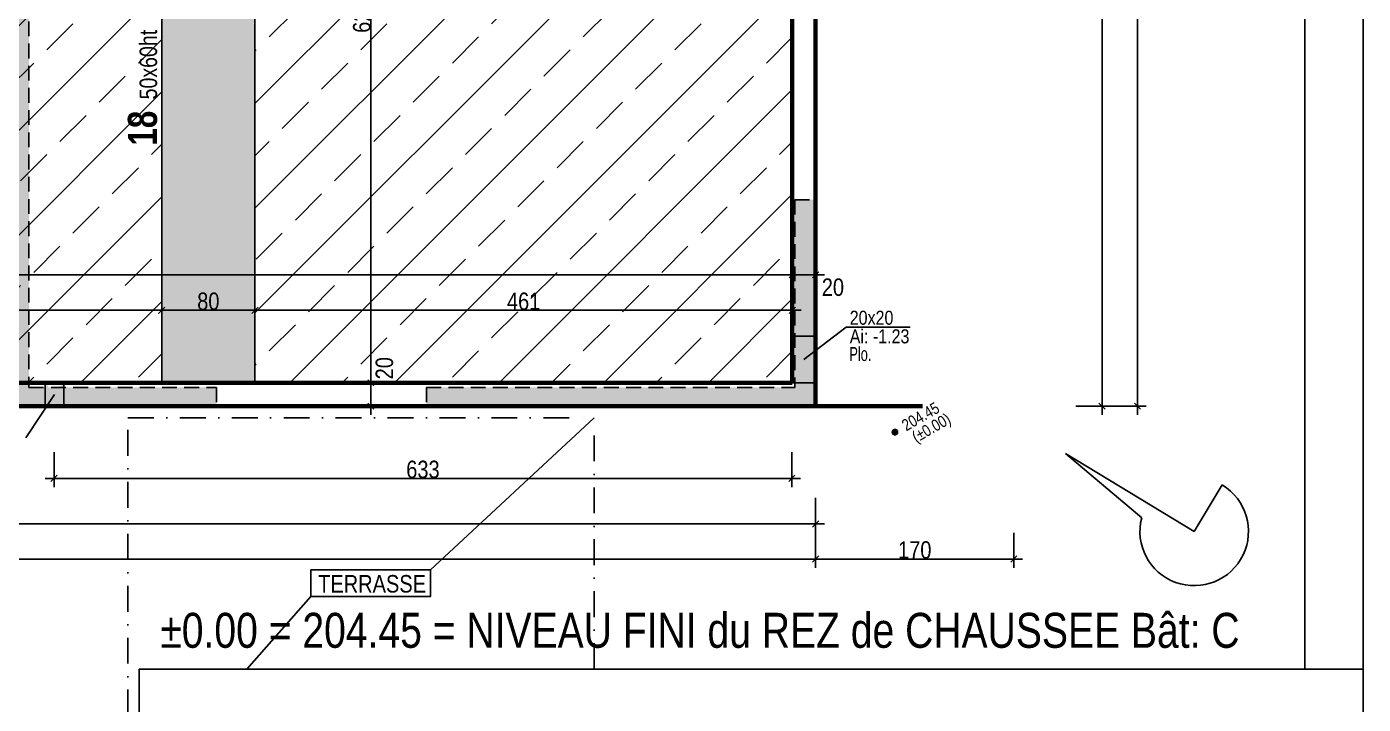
# Model space of a CAD drawing. Header units: centimetres. Extents: x 38820 to 82487, y -36363 to -12804.
# Drawn here: x 51743 to 52889, y -25268 to -24687 of the extents above; entities that cross this region are included whole.
import ezdxf
from ezdxf.enums import TextEntityAlignment as Align

# ---------------------------------------------------------------- set-up
doc = ezdxf.new("R2010")
doc.units = ezdxf.units.CM
doc.header["$LTSCALE"] = 0.5
doc.linetypes.add('CACHEX2', pattern=[19.05, 12.7, -6.35])
doc.linetypes.add('TIRETPT2', pattern=[12.7, 6.35, -3.175, 0, -3.175])
doc.layers.get('DEFPOINTS').update_dxf_attribs({"linetype": 'CONTINUOUS'})
for name, color, linetype in [('01-cartouche-cage A', 7, 'CONTINUOUS'), ('01_Cad_2', 5, 'CONTINUOUS'), ('01_cote_gen', 4, 'CONTINUOUS'), ('01_linteaux', 2, 'CONTINUOUS'), ('01_murs_sup', 2, 'CACHEX2'), ('01_poch_BN', 9, 'CONTINUOUS'), ('01_resv', 32, 'CONTINUOUS'), ('01_texte', 230, 'CONTINUOUS'), ('AA_COTES', 2, 'CONTINUOUS')]:
    doc.layers.add(name, color=color, linetype=linetype)
doc.layers.add('01_murs_coup', color=5, linetype='CONTINUOUS', lineweight=60)
doc.styles.add('Arial Narrow', font='ARIALN.TTF')
doc.styles.add('impact', font='impact.ttf')
doc.styles.add('MATTE_TXT', font='arial.ttf')
doc.styles.add('STYLE2', font='ARIALN.TTF')
doc.styles.add('stylemattecart', font='ARIALN.TTF')
doc.dimstyles.new('JB50', dxfattribs={"dimscale": 0.1, "dimtxt": 150, "dimasz": 15, "dimexe": 0.1, "dimexo": 0.1, "dimgap": 0.09, "dimtad": 1, "dimdec": 1, "dimdsep": 46, "dimtxsty": 'STYLE2', "dimblk1": 'BOND_G', "dimblk2": 'BOND_D', "dimsah": 1, "dimcen": 1.5, "dimdle": 0.01, "dimse1": 1, "dimse2": 1, "dimclrd": 4, "dimclre": 2, "dimclrt": 6, "dimazin": 2, "dimtfac": 2.333333, "dimtdec": 1, "dimtix": 1, "dimtmove": 2, "dimatfit": 3, "dimldrblk": 'BOND_G', "dimfxl": 1, "dimtolj": 1, "dimtzin": 0, "dimarcsym": 0})

# ---------------------------------------------------------------- blocks, each defined once
blk = doc.blocks.new('BOND_G')
at = {"layer": 'AA_COTES', "color": 0}
for p, q in [((0, -5), (0, 15)), ((5, 0), (-5, 0)), ((1.77, 1.77), (-1.77, -1.77))]:
    blk.add_line(p, q, dxfattribs=at)
blk = doc.blocks.new('BOND_D')
at = {"layer": 'AA_COTES', "color": 0}
for p, q in [((5, 0), (-5, 0)), ((-1.77, -1.77), (1.77, 1.77)), ((0, 5), (0, -15))]:
    blk.add_line(p, q, dxfattribs=at)
blk = doc.blocks.new('*D775')
at = {"layer": '01_cote_gen', "color": 4, "lineweight": -2, "transparency": 16777216}
blk.add_line((50062.1, -24899.8), (52398.1, -24899.8), dxfattribs=at)
at = {"layer": 'DEFPOINTS', "color": 0}
for p in [(52399.6, -24899.8), (50060.6, -24907.3), (52399.6, -24907.3)]:
    blk.add_point(p, dxfattribs=at)
at = {"layer": '01_cote_gen', "color": 4, "lineweight": -2, "transparency": 16777216, "xscale": 1.5, "yscale": 1.5, "zscale": 1.5, "rotation": 180}
blk.add_blockref('BOND_G', (50060.6, -24899.8), dxfattribs=at)
at = {"layer": '01_cote_gen', "color": 4, "lineweight": -2, "transparency": 16777216, "xscale": 1.5, "yscale": 1.5, "zscale": 1.5}
blk.add_blockref('BOND_D', (52399.6, -24899.8), dxfattribs=at)
at = {"layer": '01_cote_gen', "color": 6, "transparency": 16777216, "insert": (51230.1, -24892.1), "char_height": 15, "attachment_point": 5, "style": 'STYLE2'}
blk.add_mtext('\\A1;2339', dxfattribs=at)
blk = doc.blocks.new('*D776')
at = {"layer": '01_cote_gen', "color": 4, "lineweight": -2, "transparency": 16777216}
blk.add_line((52401.1, -24899.8), (52418.1, -24899.8), dxfattribs=at)
at = {"layer": 'DEFPOINTS', "color": 0}
for p in [(52419.6, -24899.8), (52399.6, -24907.3), (52419.6, -24907.3)]:
    blk.add_point(p, dxfattribs=at)
at = {"layer": '01_cote_gen', "color": 4, "lineweight": -2, "transparency": 16777216, "xscale": 1.5, "yscale": 1.5, "zscale": 1.5, "rotation": 180}
blk.add_blockref('BOND_G', (52399.6, -24899.8), dxfattribs=at)
at = {"layer": '01_cote_gen', "color": 4, "lineweight": -2, "transparency": 16777216, "xscale": 1.5, "yscale": 1.5, "zscale": 1.5}
blk.add_blockref('BOND_D', (52419.6, -24899.8), dxfattribs=at)
at = {"layer": '01_cote_gen', "color": 6, "transparency": 16777216, "insert": (52434.4, -24910.5), "char_height": 15, "attachment_point": 5, "style": 'STYLE2'}
blk.add_mtext('\\A1;20', dxfattribs=at)
blk = doc.blocks.new('*D781')
at = {"layer": '01_cote_gen', "color": 4, "lineweight": -2, "transparency": 16777216}
blk.add_line((51370.1, -24930.2), (51857.1, -24930.2), dxfattribs=at)
at = {"layer": 'DEFPOINTS', "color": 0}
for p in [(51858.6, -24930.2), (51368.6, -24952.7), (51858.6, -24952.7)]:
    blk.add_point(p, dxfattribs=at)
at = {"layer": '01_cote_gen', "color": 4, "lineweight": -2, "transparency": 16777216, "xscale": 1.5, "yscale": 1.5, "zscale": 1.5, "rotation": 180}
blk.add_blockref('BOND_G', (51368.6, -24930.2), dxfattribs=at)
at = {"layer": '01_cote_gen', "color": 4, "lineweight": -2, "transparency": 16777216, "xscale": 1.5, "yscale": 1.5, "zscale": 1.5}
blk.add_blockref('BOND_D', (51858.6, -24930.2), dxfattribs=at)
at = {"layer": '01_cote_gen', "color": 6, "transparency": 16777216, "insert": (51564.6, -24922.6), "char_height": 15, "attachment_point": 5, "style": 'STYLE2'}
blk.add_mtext('\\A1;490', dxfattribs=at)
blk = doc.blocks.new('*D782')
at = {"layer": '01_cote_gen', "color": 4, "lineweight": -2, "transparency": 16777216}
blk.add_line((51860.1, -24930.2), (51937.1, -24930.2), dxfattribs=at)
at = {"layer": 'DEFPOINTS', "color": 0}
for p in [(51938.6, -24930.2), (51858.6, -24992.4), (51938.6, -24992.4)]:
    blk.add_point(p, dxfattribs=at)
at = {"layer": '01_cote_gen', "color": 4, "lineweight": -2, "transparency": 16777216, "xscale": 1.5, "yscale": 1.5, "zscale": 1.5, "rotation": 180}
blk.add_blockref('BOND_G', (51858.6, -24930.2), dxfattribs=at)
at = {"layer": '01_cote_gen', "color": 4, "lineweight": -2, "transparency": 16777216, "xscale": 1.5, "yscale": 1.5, "zscale": 1.5}
blk.add_blockref('BOND_D', (51938.6, -24930.2), dxfattribs=at)
at = {"layer": '01_cote_gen', "color": 6, "transparency": 16777216, "insert": (51898.6, -24922.6), "char_height": 15, "attachment_point": 5, "style": 'STYLE2'}
blk.add_mtext('\\A1;80', dxfattribs=at)
blk = doc.blocks.new('*D783')
at = {"layer": '01_cote_gen', "color": 4, "lineweight": -2, "transparency": 16777216}
blk.add_line((51940.1, -24930.2), (52398.1, -24930.2), dxfattribs=at)
at = {"layer": 'DEFPOINTS', "color": 0}
for p in [(52399.6, -24922.3), (52399.6, -24930.2), (51938.6, -24992.4)]:
    blk.add_point(p, dxfattribs=at)
at = {"layer": '01_cote_gen', "color": 4, "lineweight": -2, "transparency": 16777216, "xscale": 1.5, "yscale": 1.5, "zscale": 1.5, "rotation": 180}
blk.add_blockref('BOND_G', (51938.6, -24930.2), dxfattribs=at)
at = {"layer": '01_cote_gen', "color": 4, "lineweight": -2, "transparency": 16777216, "xscale": 1.5, "yscale": 1.5, "zscale": 1.5}
blk.add_blockref('BOND_D', (52399.6, -24930.2), dxfattribs=at)
at = {"layer": '01_cote_gen', "color": 6, "transparency": 16777216, "insert": (52169.1, -24922.6), "char_height": 15, "attachment_point": 5, "style": 'STYLE2'}
blk.add_mtext('\\A1;461', dxfattribs=at)
blk = doc.blocks.new('*D873')
at = {"layer": '01_cote_gen', "color": 4, "lineweight": -2, "transparency": 16777216}
blk.add_line((52038, -24364.9), (52038, -24990.9), dxfattribs=at)
at = {"layer": 'DEFPOINTS', "color": 0}
for p in [(52038, -24363.4), (52038, -24992.4), (52038, -24992.4)]:
    blk.add_point(p, dxfattribs=at)
at = {"layer": '01_cote_gen', "color": 4, "lineweight": -2, "transparency": 16777216, "xscale": 1.5, "yscale": 1.5, "zscale": 1.5}
for name, p, rotation in [('BOND_G', (52038, -24363.4), 90), ('BOND_D', (52038, -24992.4), 270)]:
    blk.add_blockref(name, p, dxfattribs=dict(at, rotation=rotation))
at = {"layer": '01_cote_gen', "color": 6, "transparency": 16777216, "insert": (52030.3, -24677.9), "char_height": 15, "attachment_point": 5, "rotation": 90, "style": 'STYLE2'}
blk.add_mtext('\\A1;629', dxfattribs=at)
blk = doc.blocks.new('*D876')
at = {"layer": '01_cote_gen', "color": 4, "lineweight": -2, "transparency": 16777216}
blk.add_line((52038, -24993.9), (52038, -25010.9), dxfattribs=at)
at = {"layer": 'DEFPOINTS', "color": 0}
for p in [(52052.8, -24992.4), (52038, -25012.4), (52052.8, -25012.4)]:
    blk.add_point(p, dxfattribs=at)
at = {"layer": '01_cote_gen', "color": 4, "lineweight": -2, "transparency": 16777216, "xscale": 1.5, "yscale": 1.5, "zscale": 1.5}
for name, p, rotation in [('BOND_G', (52038, -24992.4), 90), ('BOND_D', (52038, -25012.4), 270)]:
    blk.add_blockref(name, p, dxfattribs=dict(at, rotation=rotation))
at = {"layer": '01_cote_gen', "color": 6, "transparency": 16777216, "insert": (52049.7, -24979.9), "char_height": 15, "attachment_point": 5, "rotation": 90, "style": 'STYLE2'}
blk.add_mtext('\\A1;20', dxfattribs=at)
blk = doc.blocks.new('*D885')
at = {"layer": '01_cote_gen', "color": 4, "lineweight": -2, "transparency": 16777216}
blk.add_line((52665.3, -24162.9), (52665.3, -25010.9), dxfattribs=at)
at = {"layer": 'DEFPOINTS', "color": 0}
for p in [(52589.6, -24161.4), (52419.6, -25012.4), (52665.3, -25012.4)]:
    blk.add_point(p, dxfattribs=at)
at = {"layer": '01_cote_gen', "color": 4, "lineweight": -2, "transparency": 16777216, "xscale": 1.5, "yscale": 1.5, "zscale": 1.5}
for name, p, rotation in [('BOND_G', (52665.3, -24161.4), 90), ('BOND_D', (52665.3, -25012.4), 270)]:
    blk.add_blockref(name, p, dxfattribs=dict(at, rotation=rotation))
at = {"layer": '01_cote_gen', "color": 6, "transparency": 16777216, "insert": (52657.6, -24586.9), "char_height": 15, "attachment_point": 5, "rotation": 90, "style": 'STYLE2'}
blk.add_mtext('\\A1;851', dxfattribs=at)
blk = doc.blocks.new('*D886')
at = {"layer": '01_cote_gen', "color": 4, "lineweight": -2, "transparency": 16777216}
blk.add_line((52695.7, -22797.9), (52695.7, -25010.9), dxfattribs=at)
at = {"layer": 'DEFPOINTS', "color": 0}
for p in [(52672.8, -22796.4), (52672.8, -25012.4), (52695.7, -25012.4)]:
    blk.add_point(p, dxfattribs=at)
at = {"layer": '01_cote_gen', "color": 4, "lineweight": -2, "transparency": 16777216, "xscale": 1.5, "yscale": 1.5, "zscale": 1.5}
for name, p, rotation in [('BOND_G', (52695.7, -22796.4), 90), ('BOND_D', (52695.7, -25012.4), 270)]:
    blk.add_blockref(name, p, dxfattribs=dict(at, rotation=rotation))
at = {"layer": '01_cote_gen', "color": 6, "transparency": 16777216, "insert": (52688.1, -23904.4), "char_height": 15, "attachment_point": 5, "rotation": 90, "style": 'STYLE2'}
blk.add_mtext('\\A1;2216', dxfattribs=at)
blk = doc.blocks.new('*D887')
at = {"layer": '01_cote_gen', "color": 4, "lineweight": -2, "transparency": 16777216}
blk.add_line((52418.1, -25113.5), (49694.1, -25113.5), dxfattribs=at)
at = {"layer": 'DEFPOINTS', "color": 0}
for p in [(49692.6, -25048.6), (52419.6, -25048.6), (49692.6, -25113.5)]:
    blk.add_point(p, dxfattribs=at)
at = {"layer": '01_cote_gen', "color": 4, "lineweight": -2, "transparency": 16777216, "xscale": 1.5, "yscale": 1.5, "zscale": 1.5, "rotation": 180}
blk.add_blockref('BOND_D', (49692.6, -25113.5), dxfattribs=at)
at = {"layer": '01_cote_gen', "color": 4, "lineweight": -2, "transparency": 16777216, "xscale": 1.5, "yscale": 1.5, "zscale": 1.5}
blk.add_blockref('BOND_G', (52419.6, -25113.5), dxfattribs=at)
at = {"layer": '01_cote_gen', "color": 6, "transparency": 16777216, "insert": (51056.1, -25106), "char_height": 15, "attachment_point": 5, "style": 'STYLE2'}
blk.add_mtext('\\A1;2727', dxfattribs=at)
blk = doc.blocks.new('*D890')
at = {"layer": '01_cote_gen', "color": 4, "lineweight": -2, "transparency": 16777216}
blk.add_line((52418.1, -25143.6), (47708.1, -25143.6), dxfattribs=at)
at = {"layer": 'DEFPOINTS', "color": 0}
for p in [(47706.6, -25121), (52419.6, -25121), (47706.6, -25143.6)]:
    blk.add_point(p, dxfattribs=at)
at = {"layer": '01_cote_gen', "color": 4, "lineweight": -2, "transparency": 16777216, "xscale": 1.5, "yscale": 1.5, "zscale": 1.5, "rotation": 180}
blk.add_blockref('BOND_D', (47706.6, -25143.6), dxfattribs=at)
at = {"layer": '01_cote_gen', "color": 4, "lineweight": -2, "transparency": 16777216, "xscale": 1.5, "yscale": 1.5, "zscale": 1.5}
blk.add_blockref('BOND_G', (52419.6, -25143.6), dxfattribs=at)
at = {"layer": '01_cote_gen', "color": 6, "transparency": 16777216, "insert": (50063.1, -25135.9), "char_height": 15, "attachment_point": 5, "style": 'STYLE2'}
blk.add_mtext('\\A1;4713', dxfattribs=at)
blk = doc.blocks.new('*D891')
at = {"layer": '01_cote_gen', "color": 4, "lineweight": -2, "transparency": 16777216}
blk.add_line((52588.1, -25143.6), (52421.1, -25143.6), dxfattribs=at)
at = {"layer": 'DEFPOINTS', "color": 0}
for p in [(52589.6, -24161.4), (52419.6, -25012.4), (52419.6, -25143.6)]:
    blk.add_point(p, dxfattribs=at)
at = {"layer": '01_cote_gen', "color": 4, "lineweight": -2, "transparency": 16777216, "xscale": 1.5, "yscale": 1.5, "zscale": 1.5, "rotation": 180}
blk.add_blockref('BOND_D', (52419.6, -25143.6), dxfattribs=at)
at = {"layer": '01_cote_gen', "color": 4, "lineweight": -2, "transparency": 16777216, "xscale": 1.5, "yscale": 1.5, "zscale": 1.5}
blk.add_blockref('BOND_G', (52589.6, -25143.6), dxfattribs=at)
at = {"layer": '01_cote_gen', "color": 6, "transparency": 16777216, "insert": (52504.6, -25135.9), "char_height": 15, "attachment_point": 5, "style": 'STYLE2'}
blk.add_mtext('\\A1;170', dxfattribs=at)
blk = doc.blocks.new('cartstruc')
at = {"layer": '01-cartouche-cage A', "linetype": 'Continuous'}
for p, q in [((0, 1485), (-1050, 1485)), ((-1050, 1485), (-1050, 0)), ((0, 0), (0, 1485))]:
    blk.add_line(p, q, dxfattribs=at)
at = {"layer": '01-cartouche-cage A', "color": 7, "style": 'stylemattecart'}
for tag, height, p in [('NOMCLIENT', 30, (-525, 1399.6)), ('ADRESSE1CLIENT', 25, (-525, 1326.7)), ('ADRESSE2CLIENT', 25, (-525, 1283.9)), ('NOMAFFAIRE1', 45, (-525.1, 1189.8)), ('NOMAFFAIRE2', 45, (-525.1, 1110.4)), ('NOMAFFAIRE3', 45, (-525.1, 1031.7)), ('ADRESSE1AFFAIRE', 20, (-525.1, 943.3)), ('ADRESSE2AFFAIRE', 20, (-525.1, 909.2)), ('INDICE-A', 15, (-959.1, 428.4)), ('DATE-A', 15, (-861.9, 428.4)), ('INDICE-B', 15, (-959.1, 400.5)), ('DATE-B', 15, (-861.9, 400.5)), ('INDICE-C', 15, (-959.1, 369.4)), ('DATE-C', 15, (-861.9, 369.4)), ('INDICE-D', 15, (-959.1, 338.3)), ('DATE-D', 15, (-861.9, 338.3)), ('INDICE-E', 15, (-959.1, 307.2)), ('DATE-E', 15, (-861.9, 307.2)), ('INDICE-F', 15, (-959.1, 276.1)), ('DATE-F', 15, (-861.9, 276.1))]:
    blk.add_attdef(tag, text='', height=height, dxfattribs=at).set_placement(p, align=Align.MIDDLE_CENTER)
for tag, height, p in [('NOMARCHI', 15, (-831.1, 803.3)), ('MODEL', 15, (-408.9, 803.3)), ('BETSTRUCTURE', 15, (-831.1, 776.5)), ('MOE', 15, (-408.9, 776.5)), ('BETFLUIDES', 15, (-831.1, 749.5)), ('CSPS', 15, (-408.9, 749.5)), ('ECONOMISTE', 15, (-831.1, 722.7)), ('OPC', 15, (-408.9, 722.7)), ('BDC', 15, (-831.1, 695.9)), ('NOMENTREPRISE', 15, (-408.9, 695.9)), ('NUMBAT', 27, (-249.5, 614.7)), ('PHASE', 35, (-249.5, 537.9)), ('CONT-SOL', 12, (-138.6, 490.2)), ('NOMDESS', 15, (-451.8, 132.3)), ('NOMING', 15, (-451.8, 104.3)), ('ECH', 15, (-451.8, 76.3)), ('NUMAFF', 25, (-196.3, 48.9))]:
    blk.add_attdef(tag, text='', height=height, dxfattribs=at).set_placement(p, align=Align.BOTTOM_LEFT)
at = {"layer": '01-cartouche-cage A', "color": 7, "style": 'stylemattecart', "width": 0.8}
for tag, p in [('TITRTEPLAN1', (-677.3, 664.6)), ('TITRTEPLAN2', (-677.3, 610.2)), ('TITRTEPLAN3', (-677.3, 556)), ('TITRTEPLAN4', (-677.3, 501.4))]:
    blk.add_attdef(tag, text='', height=33, dxfattribs=at).set_placement(p, align=Align.MIDDLE_CENTER)
at = {"layer": '01-cartouche-cage A', "color": 7, "style": 'stylemattecart'}
for tag, p in [('MODIF-A', (-802.6, 428.4)), ('MODIF-B', (-802.6, 400.5)), ('MODIF-C', (-802.6, 369.4)), ('MODIF-D', (-802.6, 338.3)), ('MODIF-E', (-802.6, 307.2)), ('MODIF-F', (-802.6, 276.1))]:
    blk.add_attdef(tag, text='', height=15, dxfattribs=at).set_placement(p, align=Align.MIDDLE_LEFT)
at = {"layer": '01-cartouche-cage A', "color": 255, "style": 'stylemattecart'}
for tag, height, p in [('N°P', 35, (-321, 256)), ('IP', 35, (-210.3, 256)), ('DATEPLAN', 15, (-257.7, 226.8))]:
    blk.add_attdef(tag, text='', height=height, dxfattribs=at).set_placement(p, align=Align.BOTTOM_LEFT)
blk = doc.blocks.new('*D1229')
at = {"layer": '01_cote_gen', "color": 4, "lineweight": -2, "transparency": 16777216}
blk.add_line((52397.7, -25074.4), (51767.7, -25074.4), dxfattribs=at)
at = {"layer": 'DEFPOINTS', "color": 0}
for p in [(52399.2, -24992.7), (51766.2, -25002.7), (51766.2, -25074.4)]:
    blk.add_point(p, dxfattribs=at)
at = {"layer": '01_cote_gen', "color": 4, "lineweight": -2, "transparency": 16777216, "xscale": 1.5, "yscale": 1.5, "zscale": 1.5, "rotation": 180}
blk.add_blockref('BOND_D', (51766.2, -25074.4), dxfattribs=at)
at = {"layer": '01_cote_gen', "color": 4, "lineweight": -2, "transparency": 16777216, "xscale": 1.5, "yscale": 1.5, "zscale": 1.5}
blk.add_blockref('BOND_G', (52399.2, -25074.4), dxfattribs=at)
at = {"layer": '01_cote_gen', "color": 6, "transparency": 16777216, "insert": (52082.7, -25066.8), "char_height": 15, "attachment_point": 5, "style": 'STYLE2'}
blk.add_mtext('\\A1;633', dxfattribs=at)

msp = doc.modelspace()

# ---------------------------------------------------------------- hatches: boundary and pattern name
at = {"layer": '01_murs_sup'}
h = msp.add_hatch(dxfattribs=at)
h.set_pattern_fill('DASH', color=256, scale=2.5, angle=135)
h.set_pattern_definition([(135, (-19116.01, 5490.093), (-11.22532015, 9e-16), [7.9375, -7.9375])])
h.paths.add_polyline_path([(51982.631, -24283.371), (51122.63, -24283.371), (51122.63, -24301.371), (51726.627, -24301.371), (51726.627, -24996.391), (51705.631, -24996.391), (51705.631, -25012.391), (51905.631, -25012.391), (51905.631, -24996.391), (51744.627, -24996.391), (51744.627, -24301.371), (51982.631, -24301.371)])
h.paths.add_polyline_path([(52419.631, -24835.391), (52401.631, -24835.391), (52401.631, -24996.391), (52085.631, -24996.391), (52085.631, -25012.391), (52419.631, -25012.391)])
at = {"layer": '01_poch_BN'}
h = msp.add_hatch(color=256, dxfattribs=at)
h.dxf.hatch_style = 1
h.paths.add_polyline_path([(51982.631, -24283.374), (51823.637, -24283.374), (51823.637, -24301.371), (51982.631, -24301.371)], flags=17)
h.paths.add_polyline_path([(52101.635, -24283.374), (52084.631, -24283.374), (52084.631, -24301.371), (52101.635, -24301.371)], flags=17)
h.paths.add_polyline_path([(52101.635, -24301.371), (52084.631, -24301.371), (52084.631, -24283.374), (51982.631, -24283.374), (51982.631, -24301.371), (51823.637, -24301.371), (51823.637, -24363.374), (51858.627, -24363.374), (51858.627, -24655.391), (51938.627, -24655.391), (51938.627, -24363.374), (52101.635, -24363.374)])
h.paths.add_polyline_path([(51907.627, -24391.371), (51889.627, -24391.371)], flags=16)
h.paths.add_polyline_path([(51938.627, -24655.391), (51858.627, -24655.391), (51858.627, -24673.391), (51938.627, -24673.391)])
h.paths.add_polyline_path([(51938.627, -24673.391), (51858.627, -24673.391), (51858.627, -24992.374), (51938.627, -24992.374)])
h = msp.add_hatch(dxfattribs=at)
h.set_pattern_fill('ANSI33', color=256, scale=10)
h.paths.add_polyline_path([(49263.631, -24414.407), (49248.631, -24414.407), (49248.77, -24399.409), (49263.631, -24399.546), (49263.631, -24414.407), (49263.631, -24992.374), (49268.631, -24992.374), (49268.631, -24854.391), (49288.631, -24854.391), (49288.631, -24992.374), (49313.631, -24992.374), (49313.631, -24363.374), (49392.64, -24363.374), (49392.64, -24301.43), (49077.635, -24301.43), (49077.637, -24637.364), (49057.635, -24637.364), (49057.635, -24363.374), (48797.634, -24363.374), (48797.634, -24992.374), (48998.682, -24992.374), (48998.682, -24992.332), (49015.457, -24992.374), (49263.631, -24992.374)])
h.paths.add_polyline_path([(49268.631, -24631.391), (49268.631, -24559.391), (49288.631, -24559.391), (49288.631, -24631.391)], flags=16)
h.paths.add_polyline_path([(49672.631, -24363.374), (49412.64, -24363.374), (49392.64, -24363.374), (49313.631, -24363.374), (49313.631, -24992.374), (49672.631, -24992.374)])
h.paths.add_polyline_path([(50020.63, -24363.374), (49710.64, -24363.374), (49710.64, -24508.344), (49725.869, -24508.344), (49725.869, -24523.344), (49710.64, -24523.344), (49710.64, -24947.324), (49710.725, -24947.324), (49710.728, -24987.324), (49710.708, -24992.374), (49720.688, -24992.374), (49720.688, -24977.374), (49735.688, -24977.374), (49735.688, -24992.374), (49990.507, -24992.374), (49990.645, -24977.375), (50005.607, -24977.374), (50005.607, -24992.374), (50020.63, -24992.374)])
h.paths.add_polyline_path([(50038.63, -24363.374), (50020.63, -24363.374), (50020.63, -24992.374), (50038.63, -24992.374)])
h.paths.add_polyline_path([(50313.62, -24363.374), (50060.634, -24363.374), (50060.634, -24992.374), (50073.64, -24992.374), (50073.641, -24992.335), (50089.59, -24992.374), (50313.62, -24992.374)])
h.paths.add_polyline_path([(50779.625, -24363.374), (50761.625, -24363.374), (50761.625, -24992.374), (50779.625, -24992.374)])
h.paths.add_polyline_path([(51318.625, -24637.368), (51227.635, -24637.368), (51207.635, -24637.368), (51207.635, -24363.374), (50929.635, -24363.374), (50909.635, -24363.374), (50779.625, -24363.374), (50779.625, -24542.358), (50794.625, -24542.358), (50794.625, -24557.358), (50779.625, -24557.358), (50779.625, -24992.374), (51052.615, -24992.374), (51052.616, -24992.334), (51068.614, -24992.374), (51318.625, -24992.374)])
h.paths.add_polyline_path([(51505.635, -24363.374), (51227.635, -24363.374), (51227.635, -24557.368), (51505.635, -24557.368)])
h.paths.add_polyline_path([(51343.619, -24413.415), (51328.619, -24413.415), (51328.619, -24398.415), (51343.619, -24398.415)], flags=16)
h.paths.add_polyline_path([(51726.627, -24363.374), (51525.635, -24363.374), (51525.635, -24637.368), (51505.635, -24637.368), (51368.625, -24637.368), (51368.625, -24992.374), (51726.627, -24992.374)])
h.paths.add_polyline_path([(51744.627, -24363.374), (51726.627, -24363.374), (51726.627, -24992.374), (51744.627, -24992.374)])
h.paths.add_polyline_path([(51858.627, -24655.391), (51744.627, -24655.391), (51744.627, -24673.391), (51858.627, -24673.391)])
h.paths.add_polyline_path([(51858.627, -24476.347), (51843.627, -24476.347), (51843.627, -24461.347), (51858.627, -24461.347), (51858.627, -24363.374), (51823.637, -24363.374), (51803.637, -24363.374), (51744.627, -24363.374), (51744.627, -24655.391), (51858.627, -24655.391)])
h.paths.add_polyline_path([(51858.627, -24673.391), (51744.627, -24673.391), (51744.627, -24992.374), (51758.628, -24992.374), (51758.628, -24992.334), (51774.627, -24992.374), (51858.627, -24992.374)])
h.paths.add_polyline_path([(52121.635, -24363.374), (52101.635, -24363.374), (51938.627, -24363.374), (51938.627, -24655.391), (51972.627, -24655.391), (51972.627, -24673.391), (51938.627, -24673.391), (51938.627, -24992.374), (52399.597, -24992.374), (52399.595, -24952.375), (52399.596, -24363.374)])
edge = h.paths.add_edge_path()
edge.add_arc((50538.073, -24697.975), 30.98, 0, 360)
h.paths.add_polyline_path([(50761.625, -24363.374), (50631.635, -24363.374), (50611.635, -24363.374), (50363.62, -24363.374), (50363.62, -24992.374), (50761.625, -24992.374)])

# ---------------------------------------------------------------- linework, layer by layer
at = {"layer": '01_Cad_2'}
msp.add_line((52889.389, -22522.97), (52889.389, -25237.97), dxfattribs=at)
at = {"layer": '01_Cad_2', "color": 2}
msp.add_line((52839.389, -22572.97), (52839.389, -25237.97), dxfattribs=at)
at = {"layer": '01_linteaux'}
for p, q in [((51858.627, -24363.374), (51858.627, -24992.374)), ((51938.627, -24363.374), (51938.627, -24992.374))]:
    msp.add_line(p, q, dxfattribs=at)
at = {"layer": '01_linteaux', "linetype": 'TIRETPT2', "ltscale": 7}
for p, q in [((51829.597, -25322.374), (51829.597, -25022.374)), ((51829.597, -25022.374), (52229.597, -25022.374)), ((52229.597, -25237.97), (52229.597, -25022.374))]:
    msp.add_line(p, q, dxfattribs=at)
at = {"layer": '01_murs_coup'}
for p, q in [((52399.597, -23966.396), (52399.597, -24992.374)), ((52399.597, -24141.354), (52399.597, -24992.374)), ((52419.597, -25012.374), (52419.597, -24161.354)), ((52419.597, -25012.374), (52419.597, -24161.354)), ((52399.597, -24992.374), (50060.634, -24992.374)), ((52399.597, -24992.374), (50060.634, -24992.374)), ((49692.64, -25012.374), (52419.597, -25012.374)), ((49692.64, -25012.374), (52419.597, -25012.374)), ((52419.631, -25012.374), (52511.124, -25012.374))]:
    msp.add_line(p, q, dxfattribs=at)
at = {"layer": '01_murs_sup', "ltscale": 2}
for p, q in [((51744.627, -24301.371), (51744.627, -24996.407)), ((52401.631, -24835.391), (52401.631, -24996.391)), ((52401.631, -24835.391), (52419.631, -24835.391)), ((52419.631, -24835.391), (52419.631, -25012.391)), ((51744.627, -24996.391), (51905.631, -24996.391)), ((51905.631, -24996.391), (51905.631, -25012.391)), ((52085.631, -24996.391), (52401.631, -24996.391)), ((52085.631, -24996.391), (52085.631, -25012.391)), ((51705.631, -25012.391), (51905.631, -25012.391)), ((52085.631, -25012.391), (52419.631, -25012.391))]:
    msp.add_line(p, q, dxfattribs=at)
at = {"layer": '01_resv'}
for p, q in [((52399.595, -24952.375), (52419.43, -24952.374)), ((52399.597, -24992.374), (52399.595, -24952.375)), ((52419.43, -24952.374), (52419.433, -24992.374)), ((51758.628, -25012.317), (51758.628, -24992.334)), ((51758.628, -24992.334), (51774.627, -24992.374)), ((51774.627, -24992.374), (51774.554, -25012.374)), ((52419.433, -24992.374), (52399.597, -24992.374)), ((51774.554, -25012.374), (51758.628, -25012.317))]:
    msp.add_line(p, q, dxfattribs=at)
for points in [[(52399.597, -24992.374), (52419.433, -24992.374), (52419.43, -24952.374), (52399.595, -24952.375)], [(51758.628, -24992.374), (51758.628, -25012.317), (51774.554, -25012.374), (51774.554, -24992.374)]]:
    msp.add_solid(points, dxfattribs=at)
at = {"layer": '01_texte'}
for p, q in [((52409.514, -24972.374), (52445.67, -24944.748)), ((52500.572, -24944.748), (52445.67, -24944.748)), ((51766.567, -25002.375), (51741.983, -25039.616)), ((52089.262, -25152.862), (52229.597, -25022.374)), ((52744.357, -25119.874), (52634.038, -25053.01)), ((52634.038, -25053.01), (52699.309, -25108.158)), ((52744.357, -25119.874), (52768.483, -25080.069)), ((51986.472, -25175.666), (51931.6, -25237.97))]:
    msp.add_line(p, q, dxfattribs=at)
at = {"layer": '01_texte', "const_width": 3}
msp.add_lwpolyline([(52486.135, -25034.749, 1), (52489.135, -25034.749, 1)], format="xyb", close=True, dxfattribs=at)
at = {"layer": '01_texte'}
msp.add_lwpolyline([(51986.472, -25152.862), (52089.262, -25152.862), (52089.262, -25175.666), (51986.472, -25175.666)], close=True, dxfattribs=at)
msp.add_arc((52744.357, -25119.874), 46.546, 165.420864, 58.779823, dxfattribs=at)

# ---------------------------------------------------------------- block references
at = {"layer": '01_Cad_2'}
msp.add_blockref('cartstruc', (52889.389, -26722.97), dxfattribs=at)

# ---------------------------------------------------------------- texts
at = {"layer": '01_texte', "style": 'MATTE_TXT', "width": 0.8}
for s, height, rotation, p in [('50x60ht', 15, 90, (51859.134, -24719.484)), ('204.45 ', 10, 30, (52514.968, -25027.434)), ('(%%P0.00)', 10, 30, (52522.78, -25037.912))]:
    msp.add_text(s, height=height, rotation=rotation, dxfattribs=at).set_placement(p, align=Align.BOTTOM_CENTER)
at = {"layer": '01_texte', "style": 'impact'}
msp.add_text('18', height=25, rotation=90, dxfattribs=at).set_placement((51862.065, -24773.99), align=Align.BOTTOM_CENTER)
at = {"layer": '01_texte', "style": 'Arial Narrow'}
for s, height, p in [('20x20', 12, (52448.837, -24942.588)), ('Ai: -1.23', 12, (52448.837, -24958.563)), ('TERRASSE', 15, (51992.782, -25172.308))]:
    msp.add_text(s, height=height, dxfattribs=at).set_placement(p)
at = {"layer": '01_texte', "style": 'Arial Narrow', "width": 0.8}
msp.add_text('Plo.', height=12, dxfattribs=at).set_placement((52448.489, -24973.698))
at = {"layer": '01_texte', "style": 'MATTE_TXT', "width": 0.8}
msp.add_text('%%P0.00 = 204.45 = NIVEAU FINI du REZ de CHAUSSEE Bât: C', height=30, dxfattribs=at).set_placement((52320.343, -25228.718), align=Align.BOTTOM_CENTER)

# ---------------------------------------------------------------- dimensions: what is measured, and where the dimension line sits
at = {"layer": '01_cote_gen'}
for base, p1, p2, picture, middle in [((52695.746, -25012.391), (52672.766, -22796.39), (52672.766, -25012.391), '*D886', (52688.079, -23904.39)), ((52665.266, -25012.391), (52589.63, -24161.354), (52419.631, -25012.391), '*D885', (52657.599, -24586.872)), ((52037.966, -24992.374), (52037.966, -24363.374), (52037.966, -24992.374), '*D873', (52030.299, -24677.874))]:
    dim = msp.add_linear_dim(base=base, p1=p1, p2=p2, angle=90, dimstyle='JB50', dxfattribs=at)
    dim.commit()
    dim.dimension.update_dxf_attribs({"geometry": picture, "text_midpoint": middle})
for base, p1, p2, picture, middle in [((52419.631, -25143.581), (52589.63, -24161.354), (52419.631, -25012.391), '*D891', (52504.631, -25135.914)), ((52399.597, -24899.767), (50060.634, -24907.267), (52399.597, -24907.267), '*D775', (51230.116, -24892.1)), ((51938.627, -24930.238), (51858.627, -24992.374), (51938.627, -24992.374), '*D782', (51898.627, -24922.57)), ((52399.597, -24930.238), (51938.627, -24992.374), (52399.597, -24922.267), '*D783', (52169.112, -24922.57)), ((51766.19, -25074.418), (52399.196, -24992.694), (51766.19, -25002.694), '*D1229', (52082.693, -25066.75)), ((49692.64, -25113.539), (52419.631, -25048.577), (49692.64, -25048.577), '*D887', (51056.136, -25105.999)), ((47706.638, -25143.581), (52419.631, -25121.039), (47706.638, -25121.039), '*D890', (50063.135, -25135.914))]:
    dim = msp.add_linear_dim(base=base, p1=p1, p2=p2, dimstyle='JB50', dxfattribs=at)
    dim.commit()
    dim.dimension.update_dxf_attribs({"geometry": picture, "text_midpoint": middle})
for base, p1, p2, picture, middle in [((52419.631, -24899.767), (52399.597, -24907.267), (52419.631, -24907.267), '*D776', (52434.442, -24910.496)), ((51858.627, -24930.238), (51368.625, -24952.738), (51858.627, -24952.738), '*D781', (51564.617, -24922.57))]:
    dim = msp.add_linear_dim(base=base, p1=p1, p2=p2, dimstyle='JB50', dxfattribs=at)
    dim.commit()
    dim.dimension.update_dxf_attribs({"geometry": picture, "text_midpoint": middle, "dimtype": 160})
dim = msp.add_linear_dim(base=(52037.966, -25012.374), p1=(52052.848, -24992.374), p2=(52052.848, -25012.374), angle=90, dimstyle='JB50', dxfattribs=at)
dim.commit()
dim.dimension.update_dxf_attribs({"geometry": '*D876', "text_midpoint": (52049.701, -24979.936), "dimtype": 160})

doc.saveas('drawing.dxf')
